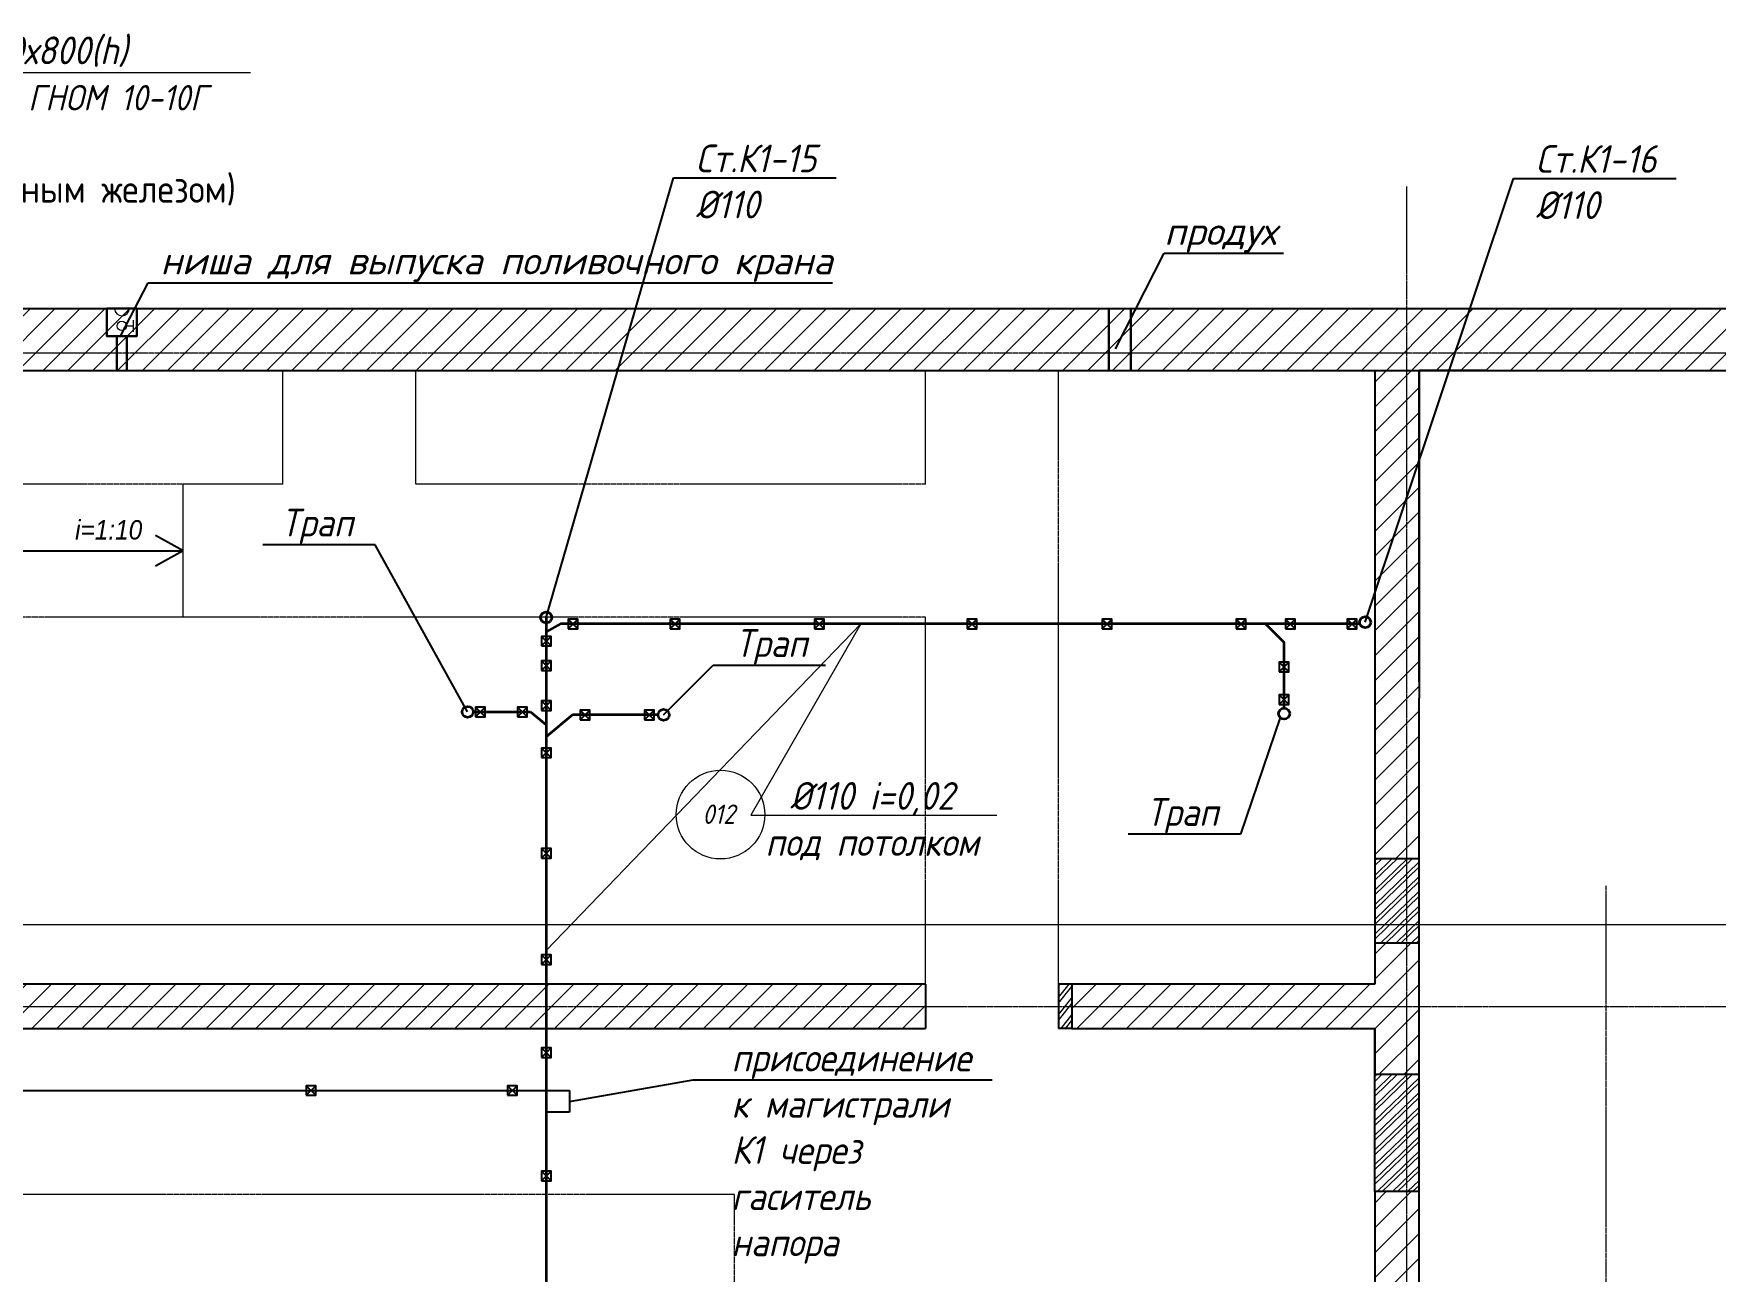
# Model space of a CAD drawing. Header units: millimetres. Extents: x -10178924 to 11692288, y -947381 to 58396.
# Drawn here: x 730494 to 745672, y -886900 to -875729 of the extents above; entities that cross this region are included whole.
import ezdxf
from ezdxf import colors
from ezdxf.entities.mleader import LeaderData, LeaderLine
from ezdxf.math import Vec2, Vec3

# ---------------------------------------------------------------- set-up
doc = ezdxf.new("R2010")
doc.units = ezdxf.units.MM
doc.linetypes.add('невидимая', pattern=[9.525, 6.35, -3.175])
doc.linetypes.add('осевая', pattern=[50.8, 31.75, -6.35, 6.35, -6.35])
for name, color, linetype, lineweight in [('_В1', 5, 'Continuous', 9), ('PDF _Разрезы', 7, 'Continuous', 9), ('ВК_ К1', 24, 'Continuous', 35), ('К1ку', 244, 'Continuous', 35), ('Контур пол Подвал', 7, 'Continuous', 9), ('Перегородки', 162, 'Continuous', 9), ('перегородки нов.', 112, 'Continuous', 30), ('Размеры осевые', 153, 'Continuous', 9), ('Стены.1', 7, 'Continuous', 25), ('Текст 0.09', 250, 'Continuous', 5), ('ШТРИХОВКА', 252, 'Continuous', 15)]:
    doc.layers.add(name, color=color, linetype=linetype, lineweight=lineweight)
for name, color, linetype in [('_надписи канализация', 7, 'Continuous'), ('_надписи_вода', 7, 'Continuous'), ('PDF _Марки помещений', 5, 'Continuous'), ('ВК_Выноски', 7, 'Continuous'), ('Лестницы _ крыльца.1', 7, 'Continuous'), ('Стены внутр.1', 7, 'Continuous')]:
    doc.layers.add(name, color=color, linetype=linetype)
doc.styles.add('ISOCPEUR', font='isocpeui.ttf', dxfattribs={"width": 0.9})
doc.styles.add('НТПИ_ТИ', font='isocpeui.ttf', dxfattribs={"height": 250})

# ---------------------------------------------------------------- blocks, each defined once
blk = doc.blocks.new('_None')
blk = doc.blocks.new('A$C5282721b')
at = {"layer": 'Перегородки', "lineweight": 20, "true_color": 0x000000, "transparency": 33554687}
h = blk.add_hatch(dxfattribs=at)
h.set_pattern_fill('ANSI32', color=18, scale=10, angle=359)
h.set_pattern_definition([(44, (-2781.59, 241515.3), (-66.16621, 68.517116), []), (44, (-2736.7, 241514.52), (-66.16621, 68.517116), [])])
h.paths.add_polyline_path([(23861.119, -4567.803), (23461.119, -4567.801), (23461.119, -5328.486), (23861.119, -5328.486)])
h = blk.add_hatch(dxfattribs=at)
h.set_pattern_fill('ANSI32', color=18, scale=10, angle=187)
h.set_pattern_definition([(232, (-2781.59, 241515.3), (75.058024, -58.641756), []), (232, (-2826.16, 241509.83), (75.058024, -58.641756), [])])
h.paths.add_polyline_path([(20726.119, -5698.722), (20606.923, -5698.72), (20606.923, -6098.72), (20726.119, -6098.72)])
h = blk.add_hatch(dxfattribs=at)
h.set_pattern_fill('ANSI32', color=18, scale=10, angle=359)
h.set_pattern_definition([(44, (-2781.59, 239567.555), (-66.16621, 68.517116), []), (44, (-2736.7, 239566.77), (-66.16621, 68.517116), [])])
h.paths.add_polyline_path([(23861.119, -6515.549), (23461.119, -6515.547), (23461.119, -7571.566), (23861.119, -7571.566)])
at = {"layer": 'ШТРИХОВКА', "ltscale": 100, "true_color": 0x000000, "transparency": 33554687}
h = blk.add_hatch(dxfattribs=at)
h.set_pattern_fill('ANSI31', color=18, scale=50)
h.set_pattern_definition([(45, (-79853.19, 25128.16), (-112.2532, 112.2532), [])])
h.paths.add_polyline_path([(23461.119, -5698.72), (20726.119, -5698.72), (20726.119, -6098.72), (23461.119, -6098.72), (23461.119, -6515.547), (23861.119, -6515.547), (23861.119, -5328.486), (23461.119, -5328.486)], flags=17)
h.paths.add_polyline_path([(17846.22, -11596.906), (8196.095, -11596.906), (8096.091, -11596.906), (5081.5, -11596.906), (5081.5, -12156.906), (17846.22, -12156.906), (17846.22, -11876.906)], flags=17)
h.paths.add_polyline_path([(8216.705, -5698.72), (8216.779, -6098.72), (19406.923, -6098.72), (19406.923, -5698.72)], flags=16)
h.paths.add_polyline_path([(4011.5, -12156.906), (4011.5, -11596.906), (86.923, -11596.906), (86.923, -9009.38), (86.923, -8929.368), (86.923, -6098.72), (3721.276, -6098.72), (3801.387, -6098.72), (9286.442, -6098.72), (9286.779, -5698.72), (86.923, -5698.72), (86.923, -161.943), (23461.119, -161.943), (23461.119, -4567.801), (23861.119, -4567.801), (23861.119, -3119.021), (23861.119, -2969.021), (23861.119, -161.943), (24472.507, -161.943), (29133.626, -161.943), (29283.626, -161.943), (29940.503, -161.943), (29940.503, 398.057), (-473.077, 398.057), (-473.077, -11800), (-473.077, -12156.906), (-0.293, -12156.906)])
h.paths.add_polyline_path([(23861.119, -9596.906), (23461.119, -9596.906), (23461.119, -11596.906), (18816.22, -11596.906), (18816.22, -12156.906), (23301.119, -12156.906), (23301.119, -15862.111), (25035.25, -15862.111), (25595.277, -15862.111), (25744.391, -15862.111), (25744.391, -15302.111), (23861.119, -15302.111), (23861.119, -12066.906)])
h.paths.add_polyline_path([(23461.119, -8546.906), (23861.119, -8546.906), (23861.119, -7571.566), (23461.119, -7571.566)], flags=17)
at = {"layer": '_В1', "color": 18, "true_color": 0x000000, "transparency": 33554687}
for p, q in [((12194.925, 241.412), (12258.103, 241.226)), ((12257.94, 187.536), (12258.252, 293.537))]:
    blk.add_line(p, q, dxfattribs=at)
blk.add_circle((12152.433, 241.495), 42.492, dxfattribs=at)
blk.add_arc((12154.353, 402.941), 68.745, 184.5463292, 356.4529707, dxfattribs=at)
at = {"layer": '_надписи_вода', "color": 18, "lineweight": 30, "true_color": 0x000000, "transparency": 33554687}
for p, q in [((12107.944, -161.943), (12107.944, 148.057)), ((12197.944, -161.943), (12197.944, 148.057))]:
    blk.add_line(p, q, dxfattribs=at)
for points in [[(12017.944, 398.057), (12287.944, 398.057), (12287.944, 148.057), (12017.944, 148.057)], [(12287.944, 148.057), (12017.944, 148.057), (12017.944, 398.057), (12287.944, 398.057)], [(12017.944, 398.057), (12287.944, 398.057), (12287.944, 148.057), (12017.944, 148.057)], [(12017.944, 398.057), (12287.944, 398.057), (12287.944, 148.057), (12017.944, 148.057)]]:
    blk.add_lwpolyline(points, close=True, dxfattribs=at)
at = {"layer": 'PDF _Марки помещений', "color": 18, "lineweight": 9, "true_color": 0x000000, "transparency": 33554687}
blk.add_circle((17556.368, -4168.709), 400.064, dxfattribs=at)
at = {"layer": 'PDF _Разрезы', "color": 18, "lineweight": 9, "true_color": 0x000000, "transparency": 33554687}
blk.add_lwpolyline([(-3851.775, -5161.054), (61037.167, -5161.054)], dxfattribs=at)
at = {"layer": 'Контур пол Подвал', "color": 18, "linetype": 'невидимая', "true_color": 0x000000, "transparency": 33554687}
for p, q in [((13606.923, -1186.943), (13606.923, -161.943)), ((14806.923, -1186.943), (14806.923, -161.943)), ((19406.923, -1186.943), (19406.923, -161.943)), ((20606.923, -5698.72), (20606.923, -161.943)), ((13606.923, -1186.943), (9506.923, -1186.943)), ((19406.923, -1186.943), (14806.923, -1186.943)), ((19406.923, -2386.943), (10706.923, -2386.943)), ((19406.923, -5698.72), (19406.923, -2386.943)), ((17682.243, -7598.72), (8161.443, -7598.72)), ((17682.243, -11596.906), (17682.243, -7598.72))]:
    blk.add_line(p, q, dxfattribs=at)
at = {"layer": 'Контур пол Подвал', "color": 18, "true_color": 0x000000, "transparency": 33554687}
blk.add_lwpolyline([(12706.923, -2386.943), (12706.923, -1186.943)], dxfattribs=at)
at = {"layer": 'Лестницы _ крыльца.1', "color": 18, "linetype": 'Continuous', "true_color": 0x000000, "transparency": 33554687}
for p, q in [((12706.923, -1786.943), (12456.923, -1648.793)), ((10706.923, -1786.943), (12706.923, -1786.943)), ((12706.923, -1786.943), (12456.923, -1925.093))]:
    blk.add_line(p, q, dxfattribs=at)
at = {"layer": 'перегородки нов.', "color": 18, "ltscale": 100, "true_color": 0x000000, "transparency": 33554687}
for p, q in [((21061.119, -161.943), (21061.119, 398.057)), ((21261.119, -161.943), (21261.119, 398.057))]:
    blk.add_line(p, q, dxfattribs=at)
at = {"layer": 'Размеры осевые', "color": 251, "linetype": 'осевая', "ltscale": 0.5, "transparency": 33554687}
for p, q in [((23750, -19000), (23750, 1500)), ((-9750, 0), (57900, 0)), ((25550, -58512.867), (25550, -4812.867)), ((-9750, -5900), (57900, -5900))]:
    blk.add_line(p, q, dxfattribs=at)
at = {"layer": 'Стены внутр.1', "color": 18, "linetype": 'Continuous', "true_color": 0x000000, "transparency": 33554687}
for p, q in [((24472.507, -161.943), (24622.507, -161.943)), ((23861.119, -4567.801), (23461.119, -4567.801)), ((23861.119, -5328.486), (23461.119, -5328.486)), ((19406.923, -5698.72), (19406.923, -6098.72)), ((20726.119, -5698.72), (20606.923, -5698.72)), ((20606.923, -5698.72), (20606.923, -6098.72)), ((20726.119, -5698.72), (20726.119, -6098.72)), ((20726.119, -6098.72), (20606.923, -6098.72)), ((23861.119, -6515.547), (23461.119, -6515.547)), ((23861.119, -6515.547), (23461.119, -6515.547)), ((23861.119, -7571.566), (23461.119, -7571.566))]:
    blk.add_line(p, q, dxfattribs=at)
at = {"layer": 'Стены внутр.1', "color": 18, "true_color": 0x000000, "transparency": 33554687}
blk.add_line((23861.119, -2969.021), (23861.119, -3119.021), dxfattribs=at)
at = {"layer": 'Стены внутр.1', "color": 18, "linetype": 'Continuous', "true_color": 0x000000, "transparency": 33554687, "flags": 128}
for points in [[(23461.119, -161.943), (23461.119, -4567.801)], [(23861.119, -2969.021), (23861.119, -161.943)], [(23861.119, -4567.801), (23861.119, -3119.021)], [(23461.119, -4567.801), (23461.119, -5698.72)], [(23861.119, -7571.566), (23861.119, -4567.801)], [(19406.923, -5698.72), (11006.923, -5698.72)], [(23461.119, -5698.72), (20726.119, -5698.72)], [(10826.905, -6098.72), (19406.923, -6098.72)], [(20726.119, -6098.72), (23461.119, -6098.72)], [(23461.119, -6098.72), (23461.119, -6515.547)], [(23461.119, -7571.566), (23461.119, -8546.906)], [(23861.119, -8546.906), (23861.119, -7571.566)]]:
    blk.add_lwpolyline(points, dxfattribs=at)
at = {"layer": 'Стены внутр.1', "color": 18, "ltscale": 0.1, "true_color": 0x000000, "transparency": 33554687}
blk.add_lwpolyline([(23461.119, -7571.566), (23461.119, -6098.72)], dxfattribs=at)
at = {"layer": 'Стены.1', "color": 18, "linetype": 'Continuous', "true_color": 0x000000, "transparency": 33554687}
for p, q in [((24472.507, -161.943), (23861.119, -161.943)), ((23861.119, -161.943), (23861.119, -2969.021))]:
    blk.add_line(p, q, dxfattribs=at)
at = {"layer": 'Стены.1', "color": 18, "linetype": 'Continuous', "true_color": 0x000000, "transparency": 33554687, "flags": 128}
for points in [[(-473.077, 398.057), (54269.391, 398.057)], [(86.923, -161.943), (53709.391, -161.943)], [(23861.119, -161.943), (24472.507, -161.943)], [(24622.507, -161.943), (29133.626, -161.943)]]:
    blk.add_lwpolyline(points, dxfattribs=at)
at = {"layer": 'Текст 0.09', "linetype": 'ByBlock', "lineweight": -2, "ltscale": 100, "transparency": 33554687}
blk.add_line((21560.589, 897.389), (21560.949, 897.389), dxfattribs=at)
blk.add_line((21560.589, 897.389), (21560.949, 897.389), dxfattribs=at)
at = {"layer": 'Текст 0.09', "color": 7, "linetype": 'ByBlock', "lineweight": -2, "ltscale": 100, "transparency": 33554687}
blk.add_line((12390.375, 631.812), (12390.735, 631.812), dxfattribs=at)
blk.add_line((12390.375, 631.812), (12390.735, 631.812), dxfattribs=at)
at = {"layer": 'Текст 0.09', "linetype": 'ByBlock', "lineweight": -2, "ltscale": 100, "transparency": 33554687}
for points in [[(21121.191, 35.11), (21560.589, 897.389)], [(21121.191, 35.11), (21560.589, 897.389)], [(21560.949, 897.389), (22636.229, 897.389)], [(21560.949, 897.389), (22636.229, 897.389)]]:
    blk.add_lwpolyline(points, dxfattribs=at)
at = {"layer": 'Текст 0.09', "color": 7, "linetype": 'ByBlock', "lineweight": -2, "ltscale": 100, "transparency": 33554687}
for points in [[(12141.299, 150.133), (12390.375, 631.812)], [(12141.299, 150.133), (12390.375, 631.812)], [(12390.735, 631.812), (18567.718, 631.812)], [(12390.735, 631.812), (18567.718, 631.812)]]:
    blk.add_lwpolyline(points, dxfattribs=at)
at = {"layer": 'Текст 0.09', "color": 7, "ltscale": 100, "transparency": 33554687}
blk.add_solid([(12141.326, 150.12), (12141.216, 149.973), (12141.272, 150.147)], dxfattribs=at)
blk.add_solid([(12141.326, 150.12), (12141.216, 149.973), (12141.272, 150.147)], dxfattribs=at)
at = {"layer": 'Текст 0.09', "ltscale": 100, "transparency": 33554687}
blk.add_solid([(21121.217, 35.096), (21121.109, 34.949), (21121.164, 35.123)], dxfattribs=at)
blk.add_solid([(21121.217, 35.096), (21121.109, 34.949), (21121.164, 35.123)], dxfattribs=at)
at = {"layer": 'PDF _Марки помещений', "color": 18, "lineweight": 9, "true_color": 0x000000, "transparency": 33554687, "char_height": 175, "attachment_point": 7, "style": 'ISOCPEUR'}
for s, insert in [('{\\fArial|b0|i1|c204|p34;i=1:10}', (11731.811, -1688.318)), ('012', (17393.395, -4252.424))]:
    blk.add_mtext(s, dxfattribs=dict(at, insert=insert))
at = {"layer": 'Текст 0.09', "color": 7, "ltscale": 100, "transparency": 33554687, "insert": (21561.039, 1222.389), "char_height": 250, "attachment_point": 1, "style": 'НТПИ_ТИ'}
blk.add_mtext('продух', dxfattribs=at)
blk.add_mtext('продух', dxfattribs=at)
at = {"layer": 'Текст 0.09', "color": 7, "ltscale": 100, "transparency": 33554687, "insert": (18567.718, 956.812), "char_height": 250, "width": 7858.06425, "attachment_point": 3, "style": 'НТПИ_ТИ'}
blk.add_mtext('ниша для выпуска поливочного крана', dxfattribs=at)
blk.add_mtext('ниша для выпуска поливочного крана', dxfattribs=at)

msp = doc.modelspace()

# ---------------------------------------------------------------- linework, layer by layer
for p, q in [((735317.7, -881013.3), (735404.8, -881100.3)), ((735404.8, -881013.3), (735317.7, -881100.3)), ((736238.8, -881013.3), (736325.9, -881100.3)), ((736325.9, -881013.3), (736238.8, -881100.3)), ((737542.8, -881013.3), (737629.9, -881100.3)), ((737629.9, -881013.3), (737542.8, -881100.3)), ((738920.4, -881013.3), (739007.5, -881100.3)), ((739007.5, -881013.3), (738920.4, -881100.3)), ((740137.5, -881013.3), (740224.6, -881100.3)), ((740224.6, -881013.3), (740137.5, -881100.3)), ((741347.9, -881013.3), (741435, -881100.3)), ((741435, -881013.3), (741347.9, -881100.3)), ((741792.4, -881013.3), (741879.5, -881100.3)), ((741879.5, -881013.3), (741792.4, -881100.3)), ((742350.6, -881013.3), (742437.6, -881100.3)), ((742437.6, -881013.3), (742350.6, -881100.3)), ((735076.5, -881168.7), (735163.6, -881255.8)), ((735163.6, -881168.7), (735076.5, -881255.8)), ((735076.5, -881390.2), (735163.6, -881477.2)), ((735163.6, -881390.2), (735076.5, -881477.2)), ((741736.9, -881401.6), (741824, -881488.7)), ((741824, -881401.6), (741736.9, -881488.7)), ((734481.5, -881806.8), (734568.5, -881893.9)), ((734568.5, -881806.8), (734481.5, -881893.9)), ((734861.9, -881806.8), (734949, -881893.9)), ((734949, -881806.8), (734861.9, -881893.9)), ((735076.5, -881749.6), (735163.6, -881836.6)), ((735163.6, -881749.6), (735076.5, -881836.6)), ((735426.3, -881833.7), (735513.4, -881920.7)), ((735513.4, -881833.7), (735426.3, -881920.7)), ((736007.5, -881833.7), (736094.6, -881920.7)), ((736094.6, -881833.7), (736007.5, -881920.7)), ((741736.9, -881695.7), (741824, -881782.8)), ((741824, -881695.7), (741736.9, -881782.8)), ((735076.5, -882176.5), (735163.6, -882263.5)), ((735163.6, -882176.5), (735076.5, -882263.5)), ((735076.5, -883083.3), (735163.6, -883170.4)), ((735163.6, -883083.3), (735076.5, -883170.4)), ((735076.5, -884043.1), (735163.6, -884130.1)), ((735163.6, -884043.1), (735076.5, -884130.1)), ((735076.5, -884882.8), (735163.6, -884969.8)), ((735163.6, -884882.8), (735076.5, -884969.8)), ((727663, -885267.5), (735329.9, -885267.5)), ((732954.7, -885224), (733041.7, -885311)), ((733041.7, -885224), (732954.7, -885311)), ((734771.9, -885224), (734859, -885311)), ((734859, -885224), (734771.9, -885311)), ((735329.9, -885267.5), (735329.9, -885463.5)), ((735329.9, -885463.5), (735120, -885463.5)), ((735076.5, -885995.7), (735163.6, -886082.7)), ((735163.6, -885995.7), (735076.5, -886082.7))]:
    msp.add_line(p, q)
for points in [[(735317.7, -881100.3), (735404.8, -881100.3), (735404.8, -881013.3), (735317.7, -881013.3)], [(736238.8, -881100.3), (736325.9, -881100.3), (736325.9, -881013.3), (736238.8, -881013.3)], [(737542.8, -881100.3), (737629.9, -881100.3), (737629.9, -881013.3), (737542.8, -881013.3)], [(738920.4, -881100.3), (739007.5, -881100.3), (739007.5, -881013.3), (738920.4, -881013.3)], [(740137.5, -881100.3), (740224.6, -881100.3), (740224.6, -881013.3), (740137.5, -881013.3)], [(741347.9, -881100.3), (741435, -881100.3), (741435, -881013.3), (741347.9, -881013.3)], [(741792.4, -881100.3), (741879.5, -881100.3), (741879.5, -881013.3), (741792.4, -881013.3)], [(742350.6, -881100.3), (742437.6, -881100.3), (742437.6, -881013.3), (742350.6, -881013.3)], [(735076.5, -881255.8), (735163.6, -881255.8), (735163.6, -881168.7), (735076.5, -881168.7)], [(735076.5, -881477.2), (735163.6, -881477.2), (735163.6, -881390.2), (735076.5, -881390.2)], [(741736.9, -881488.7), (741824, -881488.7), (741824, -881401.6), (741736.9, -881401.6)], [(734481.5, -881893.9), (734568.5, -881893.9), (734568.5, -881806.8), (734481.5, -881806.8)], [(734861.9, -881893.9), (734949, -881893.9), (734949, -881806.8), (734861.9, -881806.8)], [(735076.5, -881836.6), (735163.6, -881836.6), (735163.6, -881749.6), (735076.5, -881749.6)], [(735426.3, -881920.7), (735513.4, -881920.7), (735513.4, -881833.7), (735426.3, -881833.7)], [(736007.5, -881920.7), (736094.6, -881920.7), (736094.6, -881833.7), (736007.5, -881833.7)], [(741736.9, -881782.8), (741824, -881782.8), (741824, -881695.7), (741736.9, -881695.7)], [(735076.5, -882263.5), (735163.6, -882263.5), (735163.6, -882176.5), (735076.5, -882176.5)], [(735076.5, -883170.4), (735163.6, -883170.4), (735163.6, -883083.3), (735076.5, -883083.3)], [(735076.5, -884130.1), (735163.6, -884130.1), (735163.6, -884043.1), (735076.5, -884043.1)], [(735076.5, -884969.8), (735163.6, -884969.8), (735163.6, -884882.8), (735076.5, -884882.8)], [(732954.7, -885311), (733041.7, -885311), (733041.7, -885224), (732954.7, -885224)], [(734771.9, -885311), (734859, -885311), (734859, -885224), (734771.9, -885224)], [(735076.5, -886082.7), (735163.6, -886082.7), (735163.6, -885995.7), (735076.5, -885995.7)]]:
    msp.add_lwpolyline(points, close=True)
at = {"layer": 'ВК_ К1', "ltscale": 100}
for p, q in [((735120, -880998.3), (735120, -884005.1)), ((735248.5, -881056.8), (735120, -881129.2)), ((742464.3, -881056.8), (735248.5, -881056.8)), ((735120, -884005.1), (735120, -889468.1))]:
    msp.add_line(p, q, dxfattribs=at)
msp.add_lwpolyline([(741780.4, -881816.4), (741780.4, -881225.2), (741613.3, -881056.8)], dxfattribs=at)
for centre in [(735120, -880998.3), (742511.7, -881040.9), (734410.9, -881850.4), (736180.1, -881877.2), (741780.4, -881866.4)]:
    msp.add_circle(centre, 50, dxfattribs=at)
at = {"layer": 'К1ку', "ltscale": 0.1}
for p, q in [((734460.9, -881850.4), (734977.6, -881850.4)), ((734977.6, -881850.4), (735120, -881968.8)), ((735356.3, -881877.2), (735120, -882076)), ((736130.1, -881877.2), (735356.3, -881877.2))]:
    msp.add_line(p, q, dxfattribs=at)

# ---------------------------------------------------------------- block references
msp.add_blockref('A$C5282721b', (719137, -878608.8))

# ---------------------------------------------------------------- leaders
at = {"layer": '_надписи канализация', "lineweight": -2}
ml = msp.add_multileader_mtext('Standard', dxfattribs=at)
ml.set_content('\\A1;Приямок{\\Fisocp3|c204; }800{\\fArial|b0|i0|c204|p34;х}800х800(h)\\P{\\fArial|b0|i0|c204|p34;с\\Fisocp3|c204; }насосом дренажным {\\A0;\\H0.91667x;ГНОМ 10-10Г\\A1;\\H1.09091x; \\PN=1,1 кВт \\P (1 раб)\\Fisocp3|c204; \\fISOCPEUR|b0|i0|c204|p34;(закрыть рифленым железом)}', color=256, style='ISOCPEUR')
ml.set_leader_properties(lineweight=13)
ml.set_arrow_properties(name='NONE')
ml.build(insert=Vec2(0, 0))
ml.multileader.update_dxf_attribs({"text_left_attachment_type": 6, "text_right_attachment_type": 6, "dogleg_length": 100, "arrow_head_size": 300, "scale": 100})
ctx = ml.context
ctx.base_point, ctx.scale, ctx.char_height, ctx.arrow_head_size, ctx.landing_gap_size, ctx.plane_origin = Vec3(726724.9, -876080.2), 100, 250, 300, 0.09, Vec3(722250.4, -879799.4)
ctx.left_attachment, ctx.right_attachment, ctx.text_align_type = 6, 6, 1
notes = []
notes.append((ctx, [(0, (1, 1, 0), (726624.9, -876080.2), (1, 0), 100, [(1, [(727663, -882471)], 0, [])])]))
ctx.mtext.insert, ctx.mtext.width, ctx.mtext.alignment, ctx.mtext.flow_direction = Vec3(729650, -875755.2), 5926.326, 2, 5
at = {"layer": 'ВК_Выноски'}
ml = msp.add_multileader_mtext('Standard', dxfattribs=at)
ml.set_content('{\\W0.9;Ст.К1-15\\P%%C110 }', color=7, style='ISOCPEUR')
ml.set_leader_properties(color=7, linetype='ByLayer', lineweight=-1)
ml.set_arrow_properties(name='NONE')
ml.build(insert=Vec2(0, 0))
ml.multileader.update_dxf_attribs({"text_left_attachment_type": 6, "text_right_attachment_type": 6, "dogleg_length": 0.36, "arrow_head_size": 300})
ctx = ml.context
ctx.base_point, ctx.char_height, ctx.arrow_head_size, ctx.landing_gap_size, ctx.plane_origin = Vec3(736370.1, -877030.1), 250, 300, 100, Vec3(746503.7, -908292.7)
ctx.left_attachment, ctx.right_attachment = 6, 6
notes.append((ctx, [(0, (1, 1, 0), (736269.7, -877030.1), (1, 0), 100.4, [(0, [(735120, -880998.3)], 0, [])])]))
ctx.mtext.insert, ctx.mtext.width, ctx.mtext.flow_direction = Vec3(736470.1, -876730.1), 2836.691, 5
ml = msp.add_multileader_mtext('Standard', dxfattribs=at)
ml.set_content('{\\W0.9;Ст.К1-16\\P%%C110 }', color=7, style='ISOCPEUR')
ml.set_leader_properties(color=7, linetype='ByLayer', lineweight=-1)
ml.set_arrow_properties(name='NONE')
ml.build(insert=Vec2(0, 0))
ml.multileader.update_dxf_attribs({"text_left_attachment_type": 6, "text_right_attachment_type": 6, "dogleg_length": 0.36, "arrow_head_size": 300})
ctx = ml.context
ctx.base_point, ctx.char_height, ctx.arrow_head_size, ctx.landing_gap_size, ctx.plane_origin = Vec3(743951.6, -877035.4), 250, 300, 100, Vec3(754004.9, -908315.9)
ctx.left_attachment, ctx.right_attachment = 6, 6
notes.append((ctx, [(0, (1, 1, 0), (743851.3, -877035.4), (1, 0), 100.4, [(0, [(742511.7, -881040.9)], 0, [])])]))
ctx.mtext.insert, ctx.mtext.width, ctx.mtext.flow_direction = Vec3(744051.6, -876735.4), 2836.691, 5
ml = msp.add_multileader_mtext('Standard', dxfattribs=at)
ml.set_content('{\\W0.9;Трап }', color=7, style='ISOCPEUR')
ml.set_leader_properties(color=7, linetype='ByLayer', lineweight=-1)
ml.set_arrow_properties(name='NONE')
ml.build(insert=Vec2(0, 0))
ml.multileader.update_dxf_attribs({"text_left_attachment_type": 6, "text_right_attachment_type": 6, "dogleg_length": 0.36, "arrow_head_size": 300})
ctx = ml.context
ctx.base_point, ctx.char_height, ctx.arrow_head_size, ctx.landing_gap_size, ctx.plane_origin = Vec3(732651.5, -880341.9), 250, 300, 100, Vec3(742308.8, -911604.5)
ctx.left_attachment, ctx.right_attachment, ctx.text_align_type = 6, 6, 2
notes.append((ctx, [(1, (1, 1, 0), (733578, -880341.9), (-1, 0), 100.4, [(0, [(734410.9, -881850.4)], 0, [])])]))
ctx.mtext.insert, ctx.mtext.width, ctx.mtext.alignment, ctx.mtext.flow_direction = Vec3(733377.6, -880016.9), 2836.691, 3, 5
at = {"layer": 'ВК_Выноски', "lineweight": -2}
ml = msp.add_multileader_mtext('Standard', dxfattribs=at)
ml.set_content('Канализационная станция\\P SANICUBIC CLASSIC IP68', color=256, style='ISOCPEUR')
ml.set_leader_properties(lineweight=13)
ml.build(insert=Vec2(0, 0))
ml.multileader.update_dxf_attribs({"text_left_attachment_type": 6, "text_right_attachment_type": 6, "dogleg_length": 1, "arrow_head_size": 300, "scale": 100})
ctx = ml.context
ctx.base_point, ctx.scale, ctx.char_height, ctx.arrow_head_size, ctx.landing_gap_size, ctx.plane_origin = Vec3(753004.1, -880992.7, -0.1), 100, 250, 300, 0.09, Vec3(756446.9, -883897.6, -0.1)
ctx.left_attachment, ctx.right_attachment, ctx.text_align_type = 6, 6, 1
notes.append((ctx, [(1, (1, 1, 0), (757018.6, -880992.7, -0.1), (-1, 0), 100, [(0, [(758206.2, -882846.5, -0.1)], 0, [])])]))
ctx.mtext.insert, ctx.mtext.width, ctx.mtext.alignment, ctx.mtext.flow_direction = Vec3(754837.2, -880692.7, -0.1), 218673.814, 2, 5
at = {"layer": 'ВК_Выноски'}
ml = msp.add_multileader_mtext('Standard', dxfattribs=at)
ml.set_content('%%C110 i=0,02 \\Pпод потолком', color=256, style='ISOCPEUR')
ml.set_leader_properties(lineweight=13)
ml.set_arrow_properties(name='NONE')
ml.build(insert=Vec2(0, 0))
ml.multileader.update_dxf_attribs({"text_left_attachment_type": 6, "text_right_attachment_type": 6, "dogleg_length": 100, "arrow_head_size": 300})
ctx = ml.context
ctx.base_point, ctx.char_height, ctx.arrow_head_size, ctx.landing_gap_size, ctx.plane_origin = Vec3(737065.6, -882783.7), 250, 300, 0.09, Vec3(721447.7, -873506.1)
ctx.left_attachment, ctx.right_attachment, ctx.text_align_type = 6, 6, 1
notes.append((ctx, [(0, (1, 1, 0), (736965.6, -882783.7), (1, 0), 100, [(2, [(735120, -884005.1), (737960.4, -881056.8)], 0, [])])]))
ctx.mtext.insert, ctx.mtext.alignment, ctx.mtext.flow_direction = Vec3(738062, -882483.7), 2, 5
ml = msp.add_multileader_mtext('Standard', dxfattribs=at)
ml.set_content('{\\W0.9;Трап }', color=7, style='ISOCPEUR')
ml.set_leader_properties(color=7, linetype='ByLayer', lineweight=-1)
ml.set_arrow_properties(name='NONE')
ml.build(insert=Vec2(0, 0))
ml.multileader.update_dxf_attribs({"text_left_attachment_type": 6, "text_right_attachment_type": 6, "dogleg_length": 0.36, "arrow_head_size": 300})
ctx = ml.context
ctx.base_point, ctx.char_height, ctx.arrow_head_size, ctx.landing_gap_size, ctx.plane_origin = Vec3(736727.6, -881429.7), 250, 300, 100, Vec3(746951.2, -912692.3)
ctx.left_attachment, ctx.right_attachment = 6, 6
notes.append((ctx, [(0, (1, 1, 0), (736627.2, -881429.7), (1, 0), 100.4, [(0, [(736180.1, -881877.2)], 0, [])])]))
ctx.mtext.insert, ctx.mtext.width, ctx.mtext.flow_direction = Vec3(736827.6, -881104.7), 2836.691, 5
at = {"layer": 'ВК_Выноски', "lineweight": -2}
ml = msp.add_multileader_mtext('Standard', dxfattribs=at)
ml.set_content('Насос Фекальный ^JВихрь ФН-3 MAX', color=256, style='ISOCPEUR')
ml.set_leader_properties(lineweight=13)
ml.build(insert=Vec2(0, 0))
ml.multileader.update_dxf_attribs({"text_left_attachment_type": 6, "text_right_attachment_type": 6, "dogleg_length": 1, "arrow_head_size": 300, "scale": 100})
ctx = ml.context
ctx.base_point, ctx.scale, ctx.char_height, ctx.arrow_head_size, ctx.landing_gap_size, ctx.plane_origin = Vec3(753569.9, -882245.8, -0.1), 100, 250, 300, 0.09, Vec3(759215, -881755.3, -0.1)
ctx.left_attachment, ctx.right_attachment, ctx.text_align_type = 6, 6, 1
notes.append((ctx, [(1, (1, 1, 0), (756204.4, -882245.8, -0.1), (-1, 0), 100, [(0, [(757872, -883785.5, -0.1)], 0, [])])]))
ctx.mtext.insert, ctx.mtext.width, ctx.mtext.alignment, ctx.mtext.flow_direction = Vec3(754766.9, -881920.8, -0.1), 218673.814, 2, 5
at = {"layer": 'ВК_Выноски'}
ml = msp.add_multileader_mtext('Standard', dxfattribs=at)
ml.set_content('{\\W0.9;Трап }', color=7, style='ISOCPEUR')
ml.set_leader_properties(color=7, linetype='ByLayer', lineweight=-1)
ml.set_arrow_properties(name='NONE')
ml.build(insert=Vec2(0, 0))
ml.multileader.update_dxf_attribs({"text_left_attachment_type": 6, "text_right_attachment_type": 6, "dogleg_length": 0.36, "arrow_head_size": 300})
ctx = ml.context
ctx.base_point, ctx.char_height, ctx.arrow_head_size, ctx.landing_gap_size, ctx.plane_origin = Vec3(740460.6, -882954.3), 250, 300, 100, Vec3(750952, -914216.9)
ctx.left_attachment, ctx.right_attachment, ctx.text_align_type = 6, 6, 2
notes.append((ctx, [(1, (1, 1, 0), (741387, -882954.3), (-1, 0), 100.4, [(0, [(741744.3, -881901)], 0, [])])]))
ctx.mtext.insert, ctx.mtext.width, ctx.mtext.alignment, ctx.mtext.flow_direction = Vec3(741186.7, -882629.3), 2836.691, 3, 5
ml = msp.add_multileader_mtext('Standard', dxfattribs=at)
ml.set_content('присоединение к магистрали К1 через гаситель напора', color=7, style='ISOCPEUR')
ml.set_leader_properties(color=7, linetype='ByLayer', lineweight=-1)
ml.set_arrow_properties(name='NONE')
ml.build(insert=Vec2(0, 0))
ml.multileader.update_dxf_attribs({"text_left_attachment_type": 6, "text_right_attachment_type": 6, "dogleg_length": 0.36, "arrow_head_size": 300})
ctx = ml.context
ctx.base_point, ctx.char_height, ctx.arrow_head_size, ctx.landing_gap_size, ctx.plane_origin = Vec3(736692.8, -885171), 250, 300, 100, Vec3(743075, -892054.6)
ctx.left_attachment, ctx.right_attachment = 6, 6
notes.append((ctx, [(1, (1, 1, 0), (736448, -885171), (1, 0), 244.9, [(0, [(735329.9, -885365.5)], 0, [])])]))
ctx.mtext.insert, ctx.mtext.width, ctx.mtext.flow_direction = Vec3(736792.8, -884846), 2328.906, 5
for ctx, leaders in notes:
    for number, flags, end, landing, length, lines in leaders:
        leader = LeaderData()
        leader.index, (leader.has_last_leader_line, leader.has_dogleg_vector, leader.attachment_direction) = number, flags
        leader.last_leader_point, leader.dogleg_vector, leader.dogleg_length = Vec3(end), Vec3(landing), length
        for number, points, colour, breaks in lines:
            line = LeaderLine()
            line.index, line.vertices, line.color, line.breaks = number, Vec3.list(points), colors.encode_raw_color(colour), breaks
            leader.lines.append(line)
        ctx.leaders.append(leader)

doc.saveas('drawing.dxf')
